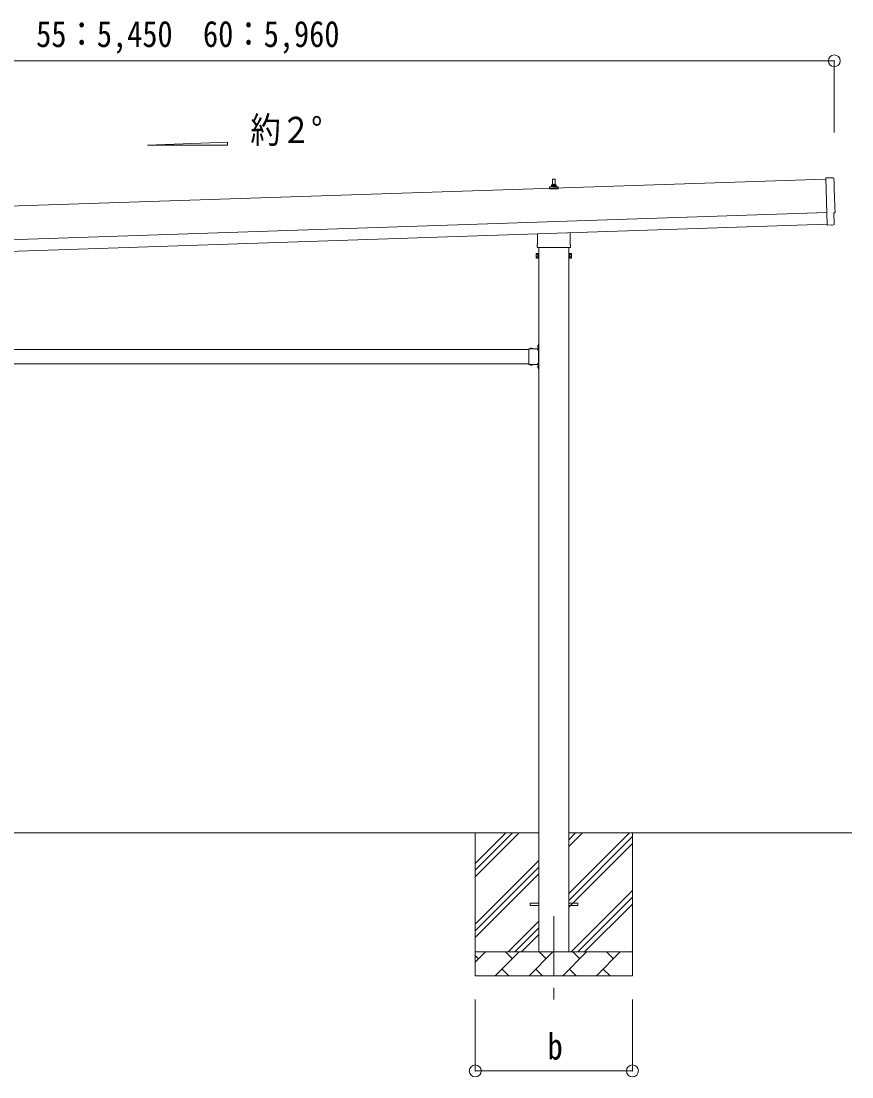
# Model space of a CAD drawing. Units: millimetres, scale not verified. Extents: x -14053 to 14053, y -9700 to 9700.
# Drawn here: x 3942 to 7429, y -183 to 4247 of the extents above; entities that cross this region are included whole.
import ezdxf
from ezdxf.enums import TextEntityAlignment as Align

# ---------------------------------------------------------------- set-up
doc = ezdxf.new("R2010")
doc.units = ezdxf.units.MM
doc.header["$LTSCALE"] = 50
doc.header["$PDMODE"] = 32
doc.header["$PDSIZE"] = 50
doc.linetypes.add('CHAIN1', pattern=[8, 5, -1, 1, -1])
doc.linetypes.add('USER8', pattern=[4, 3, -1])
for name, color, linetype, lineweight in [('0-2_建具', 4, 'Continuous', 9), ('0-3_階段', 7, 'CHAIN1', 9), ('0-4_設備', 7, 'Continuous', 9), ('0-7_ハッチ', 4, 'Continuous', 9), ('0-8_外構', 6, 'Continuous', 9)]:
    doc.layers.add(name, color=color, linetype=linetype, lineweight=lineweight)
doc.styles.add('ＭＳ ゴシック', font='')
doc.styles.get('ＭＳ ゴシック').set_extended_font_data('MS Gothic')

msp = doc.modelspace()

# ---------------------------------------------------------------- linework, layer by layer
at = {"layer": '0-2_建具'}
for p, q in [((7319.47, 3584.15), (1936.46, 3404.71)), ((6159.85, 3543.16), (6159.85, 3550.87)), ((6160.24, 3551.66), (6195.97, 3551.66)), ((6160.62, 3551.84), (6167.34, 3553.47)), ((6167.72, 3553.66), (6188.49, 3553.66)), ((6168.1, 3554.45), (6168.1, 3558.66)), ((6169.1, 3558.66), (6187.1, 3558.66)), ((6172.1, 3558.66), (6172.83, 3582.18)), ((6173.83, 3583.16), (6182.38, 3583.16)), ((6183.38, 3582.18), (6184.1, 3558.66)), ((6188.1, 3554.45), (6188.1, 3558.66)), ((6195.59, 3551.84), (6188.87, 3553.47)), ((6196.35, 3543.16), (6196.35, 3550.87)), ((6196.35, 3543.16), (6159.85, 3543.16)), ((1941.12, 3264.79), (7324.13, 3444.22)), ((1942.79, 3214.82), (7325.8, 3394.25)), ((7325.89, 3391.49), (7325.93, 3390.48)), ((7345.55, 3391.14), (7352.45, 3391.73)), ((6109.8, 3309.17), (6109.8, 3353.62)), ((6246.4, 3358.17), (6246.4, 3309.17)), ((6108.1, 3300.4), (6108.1, 3305.9)), ((6246.04, 3296.9), (6110.17, 3296.9)), ((6115.6, 3296.9), (6115.6, 341.06)), ((6240.6, 341.06), (6240.6, 3296.9)), ((6248.1, 3305.9), (6248.1, 3300.4)), ((6104.1, 3270.9), (6104.86, 3272.21)), ((6104.1, 3270.9), (6104.1, 3253.9)), ((6104.1, 3253.9), (6104.86, 3252.58)), ((6111.1, 3267.31), (6104.86, 3267.31)), ((6111.1, 3257.49), (6104.86, 3257.49)), ((6111.1, 3252.58), (6104.86, 3252.58)), ((6113.6, 3253.2), (6111.1, 3253.2)), ((6242.6, 3253.2), (6245.1, 3253.2)), ((6245.1, 3267.31), (6251.35, 3267.31)), ((6245.1, 3257.49), (6251.35, 3257.49)), ((6245.1, 3252.58), (6251.35, 3252.58)), ((6252.1, 3270.9), (6251.35, 3272.21)), ((6252.1, 3253.9), (6251.35, 3252.58)), ((6252.1, 3270.9), (6252.1, 3253.9)), ((6113.1, 2887.96), (6113.6, 2887.96)), ((6113.6, 2892.06), (6115.6, 2892.06)), ((6113.6, 2892.06), (6113.6, 2872.06)), ((6113.6, 2887.96), (6113.6, 2876.16)), ((6115.6, 2885.06), (6113.6, 2885.06)), ((6115.6, 2892.06), (6115.6, 2872.06)), ((3182.6, 2869.06), (6073.6, 2869.06)), ((6073.6, 2872.06), (6073.6, 2806.06)), ((6073.6, 2872.06), (6113.6, 2872.06)), ((6076.7, 2872.57), (6076.7, 2872.06)), ((6076.7, 2872.06), (6088.5, 2872.06)), ((6115.6, 2879.06), (6113.6, 2879.06)), ((6113.6, 2868.06), (6113.6, 2810.06)), ((3182.6, 2809.06), (6073.6, 2809.06)), ((6073.6, 2806.06), (6113.6, 2806.06)), ((6076.7, 2805.56), (6076.7, 2806.06)), ((6076.7, 2806.06), (6088.5, 2806.06)), ((6109.6, 2809.06), (6115.1, 2809.06)), ((6113.6, 2808.06), (6109.6, 2808.06)), ((6113.1, 2801.96), (6113.6, 2801.96)), ((6113.6, 2806.06), (6113.6, 2786.06)), ((6113.6, 2801.96), (6113.6, 2790.16)), ((6115.6, 2799.06), (6113.6, 2799.06)), ((6115.6, 2793.06), (6113.6, 2793.06)), ((6115.6, 2806.06), (6115.6, 2786.06)), ((6113.6, 2786.06), (6115.6, 2786.06)), ((6078.1, 545.56), (6115.6, 545.56)), ((6078.1, 536.56), (6078.1, 545.56)), ((6078.1, 536.56), (6115.6, 536.56)), ((6240.6, 545.56), (6278.1, 545.56)), ((6240.6, 536.56), (6278.1, 536.56)), ((6278.1, 536.56), (6278.1, 545.56))]:
    msp.add_line(p, q, dxfattribs=at)
for points in [[(7350.91, 3588.63), (7319.3, 3589.23), (7325.89, 3391.49)], [(7355.19, 3394.81), (7353.62, 3441.82), (7354.22, 3441.84)], [(7344.79, 3391.39), (7344.11, 3392), (7325.93, 3390.48)], [(6111.1, 3252.58), (6111.1, 3272.21), (6104.86, 3272.21)], [(6111.1, 3253.2), (6111.1, 3271.6), (6113.6, 3271.6)], [(6245.1, 3253.2), (6245.1, 3271.6), (6242.6, 3271.6)], [(6245.1, 3252.58), (6245.1, 3272.21), (6251.35, 3272.21)], [(6113.1, 2887.96), (6113.1, 2876.16), (6113.6, 2876.16)], [(6076.7, 2872.57), (6088.5, 2872.57), (6088.5, 2872.06)], [(6113.6, 2868.06), (6109.6, 2868.06), (6109.6, 2870.06), (6113.6, 2870.06)], [(6109.6, 2869.06), (6115.1, 2869.06), (6115.1, 2809.06)], [(6076.7, 2805.56), (6088.5, 2805.56), (6088.5, 2806.06)], [(6113.6, 2810.06), (6109.6, 2810.06), (6109.6, 2808.06)], [(6113.1, 2801.96), (6113.1, 2790.16), (6113.6, 2790.16)]]:
    msp.add_lwpolyline(points, dxfattribs=at)
for points in [[(6113.6, 3251.9), (6113.6, 3272.9), (6115.6, 3272.9), (6115.6, 3251.9)], [(6242.6, 3251.9), (6242.6, 3272.9), (6240.6, 3272.9), (6240.6, 3251.9)]]:
    msp.add_lwpolyline(points, close=True, dxfattribs=at)
at = {"layer": '0-2_建具', "linetype": 'USER8'}
for points in [[(6110.99, 2884.56), (6113.77, 2883.21), (6114.38, 2882.06)], [(6110.99, 2879.56), (6113.77, 2880.92), (6114.38, 2882.06)], [(6080.1, 2874.68), (6081.46, 2871.9), (6082.6, 2871.29)], [(6085.1, 2874.68), (6083.75, 2871.9), (6082.6, 2871.29)], [(6080.1, 2803.45), (6081.46, 2806.23), (6082.6, 2806.84)], [(6085.1, 2803.45), (6083.75, 2806.23), (6082.6, 2806.84)], [(6110.99, 2798.56), (6113.77, 2797.21), (6114.38, 2796.06)], [(6110.99, 2793.56), (6113.77, 2794.92), (6114.38, 2796.06)]]:
    msp.add_lwpolyline(points, dxfattribs=at)
at = {"layer": '0-2_建具'}
for centre, radius, start, end in [((6160.85, 3550.87), 1, 103.62699, 180), ((6167.1, 3554.45), 1, 283.62699, 0), ((6172.19, 3558.02), 4.13, 90, 171.17633), ((6169.1, 3557.66), 1, 90, 180), ((6173.83, 3582.16), 1, 90, 178.60509), ((6181.44, 3558.66), 4.83, 133.60282, 180), ((6174.77, 3558.66), 4.83, 0, 46.39718), ((6182.38, 3582.16), 1, 1.39491, 90), ((6184.02, 3558.02), 4.13, 8.82367, 90), ((6187.1, 3557.66), 1, 0, 90), ((6189.1, 3554.45), 1, 180, 256.37301), ((6195.35, 3550.87), 1, 0, 76.37301), ((6112.1, 3305.9), 4, 125.09963, 180), ((6112.1, 3300.4), 4, 180, 194.47751), ((6112.1, 3300.4), 4, 194.47751, 241.04498), ((6244.1, 3300.4), 4, 298.95502, 345.52249), ((6244.1, 3305.9), 4, 0, 54.90037), ((6244.1, 3300.4), 4, 345.52249, 0), ((6108.45, 3269.76), 4.34, 145.61575, 214.38425), ((6108.45, 3255.04), 4.34, 145.61575, 214.38425), ((6120.35, 3262.4), 16.24, 162.41205, 197.58795), ((6235.86, 3262.4), 16.24, 342.41205, 17.58795), ((6247.76, 3269.76), 4.34, 325.61575, 34.38425), ((6247.76, 3255.04), 4.34, 325.61575, 34.38425), ((6118.84, 2882.06), 8.23, 134.2189, 225.7811), ((6082.6, 2866.83), 8.23, 44.2189, 135.7811), ((6113.6, 2872.06), 2, 270, 0), ((6082.6, 2811.3), 8.23, 224.2189, 315.7811), ((6118.84, 2796.06), 8.23, 134.2189, 225.7811), ((6113.6, 2806.06), 2, 0, 90)]:
    msp.add_arc(centre, radius, start, end, dxfattribs=at)
for centre, major_axis, ratio, start_param, end_param in [((7350.85, 3585.63), (3, 0.1), 0.99863, 6.2683889, 7.8016218), ((12116.41, 3674.02), (-4760.73, -158.69), 0.99863, 6.2683889, 6.2976778), ((7354.08, 3446.24), (4.4, 0.15), 0.99863, 4.712389, 6.2976778), ((7345.46, 3392.14), (0.75, -0.666), 0.9974, 4.712389, 5.5252311), ((7352.19, 3394.72), (2.25, -2), 0.9974, 5.5252311, 7.0411395)]:
    msp.add_ellipse(centre, major_axis=major_axis, ratio=ratio, start_param=start_param, end_param=end_param, dxfattribs=at)
at = {"layer": '0-3_階段'}
msp.add_line((6178.1, 491.06), (6178.1, 142.06), dxfattribs=at)
at = {"layer": '0-4_設備'}
for p, q in [((6115.6, 841.06), (3140.6, 841.06)), ((5848.1, 841.06), (5848.1, 241.06)), ((5848.1, 656.01), (6033.16, 841.06)), ((5848.1, 684.3), (6004.87, 841.06)), ((5848.1, 712.58), (5976.59, 841.06)), ((7428.98, 841.06), (6240.6, 841.06)), ((6240.6, 585.97), (6495.7, 841.06)), ((6240.6, 783.96), (6297.71, 841.06)), ((6240.6, 812.24), (6269.43, 841.06)), ((6240.6, 557.68), (6508.1, 825.18)), ((6508.1, 841.06), (6508.1, 241.06)), ((6240.6, 529.4), (6508.1, 796.9)), ((5848.1, 458.02), (6115.6, 725.52)), ((5848.1, 429.74), (6115.6, 697.24)), ((5848.1, 401.46), (6115.6, 668.96)), ((6250.26, 341.06), (6508.1, 598.91)), ((6278.55, 341.06), (6508.1, 570.62)), ((6306.83, 341.06), (6508.1, 542.34)), ((5985.7, 341.06), (6115.6, 470.97)), ((6013.99, 341.06), (6115.6, 442.68)), ((6042.27, 341.06), (6115.6, 414.4)), ((5848.1, 341.06), (6508.1, 341.06)), ((5848.1, 298.17), (5891, 341.06)), ((5862.44, 312.51), (5848.1, 326.85)), ((5932.42, 241.06), (6032.42, 341.06)), ((6003.87, 312.51), (5975.31, 341.06)), ((6073.84, 241.06), (6173.84, 341.06)), ((6145.29, 312.51), (6116.73, 341.06)), ((6215.26, 241.06), (6315.26, 341.06)), ((6286.71, 312.51), (6258.16, 341.06)), ((6356.68, 241.06), (6456.68, 341.06)), ((6428.13, 312.51), (6399.58, 341.06)), ((6504.82, 341.06), (6508.1, 344.35)), ((5960.97, 269.62), (5989.53, 241.06)), ((6102.39, 269.62), (6130.95, 241.06)), ((6243.82, 269.62), (6272.37, 241.06)), ((6385.24, 269.62), (6413.79, 241.06)), ((6508.1, 241.06), (5848.1, 241.06))]:
    msp.add_line(p, q, dxfattribs=at)
at = {"layer": '0-7_ハッチ'}
for p, q in [((4472.79, 3726.25), (4808.79, 3738.67)), ((4808.79, 3726.25), (4472.79, 3726.25)), ((4808.79, 3738.67), (4808.79, 3726.25))]:
    msp.add_line(p, q, dxfattribs=at)
at = {"layer": '0-8_外構'}
for p, q in [((1905.46, 4080.04), (7355.13, 4080.04)), ((7355.13, 4080.04), (7355.13, 3780.04)), ((5848.1, -157.94), (5848.1, 142.06)), ((6508.1, -157.94), (6508.1, 142.06)), ((5848.1, -157.94), (6508.1, -157.94))]:
    msp.add_line(p, q, dxfattribs=at)
for p in [(7355.13, 4080.04), (5848.1, -157.94), (6508.1, -157.94)]:
    msp.add_point(p, dxfattribs=at)

# ---------------------------------------------------------------- texts
at = {"layer": '0-7_ハッチ', "color": 7, "style": 'ＭＳ ゴシック', "width": 0.85}
msp.add_text('約２°', height=110, dxfattribs=at).set_placement((4904.45, 3702.01), align=Align.BOTTOM_LEFT)
at = {"layer": '0-8_外構', "color": 7, "style": 'ＭＳ ゴシック', "width": 0.85}
for s, p in [('55：5,450\u300060：5,960', (4005.3, 4105.04)), ('b', (6151.85, -142.94))]:
    msp.add_text(s, height=110, dxfattribs=at).set_placement(p, align=Align.BOTTOM_LEFT)

doc.saveas('drawing.dxf')
